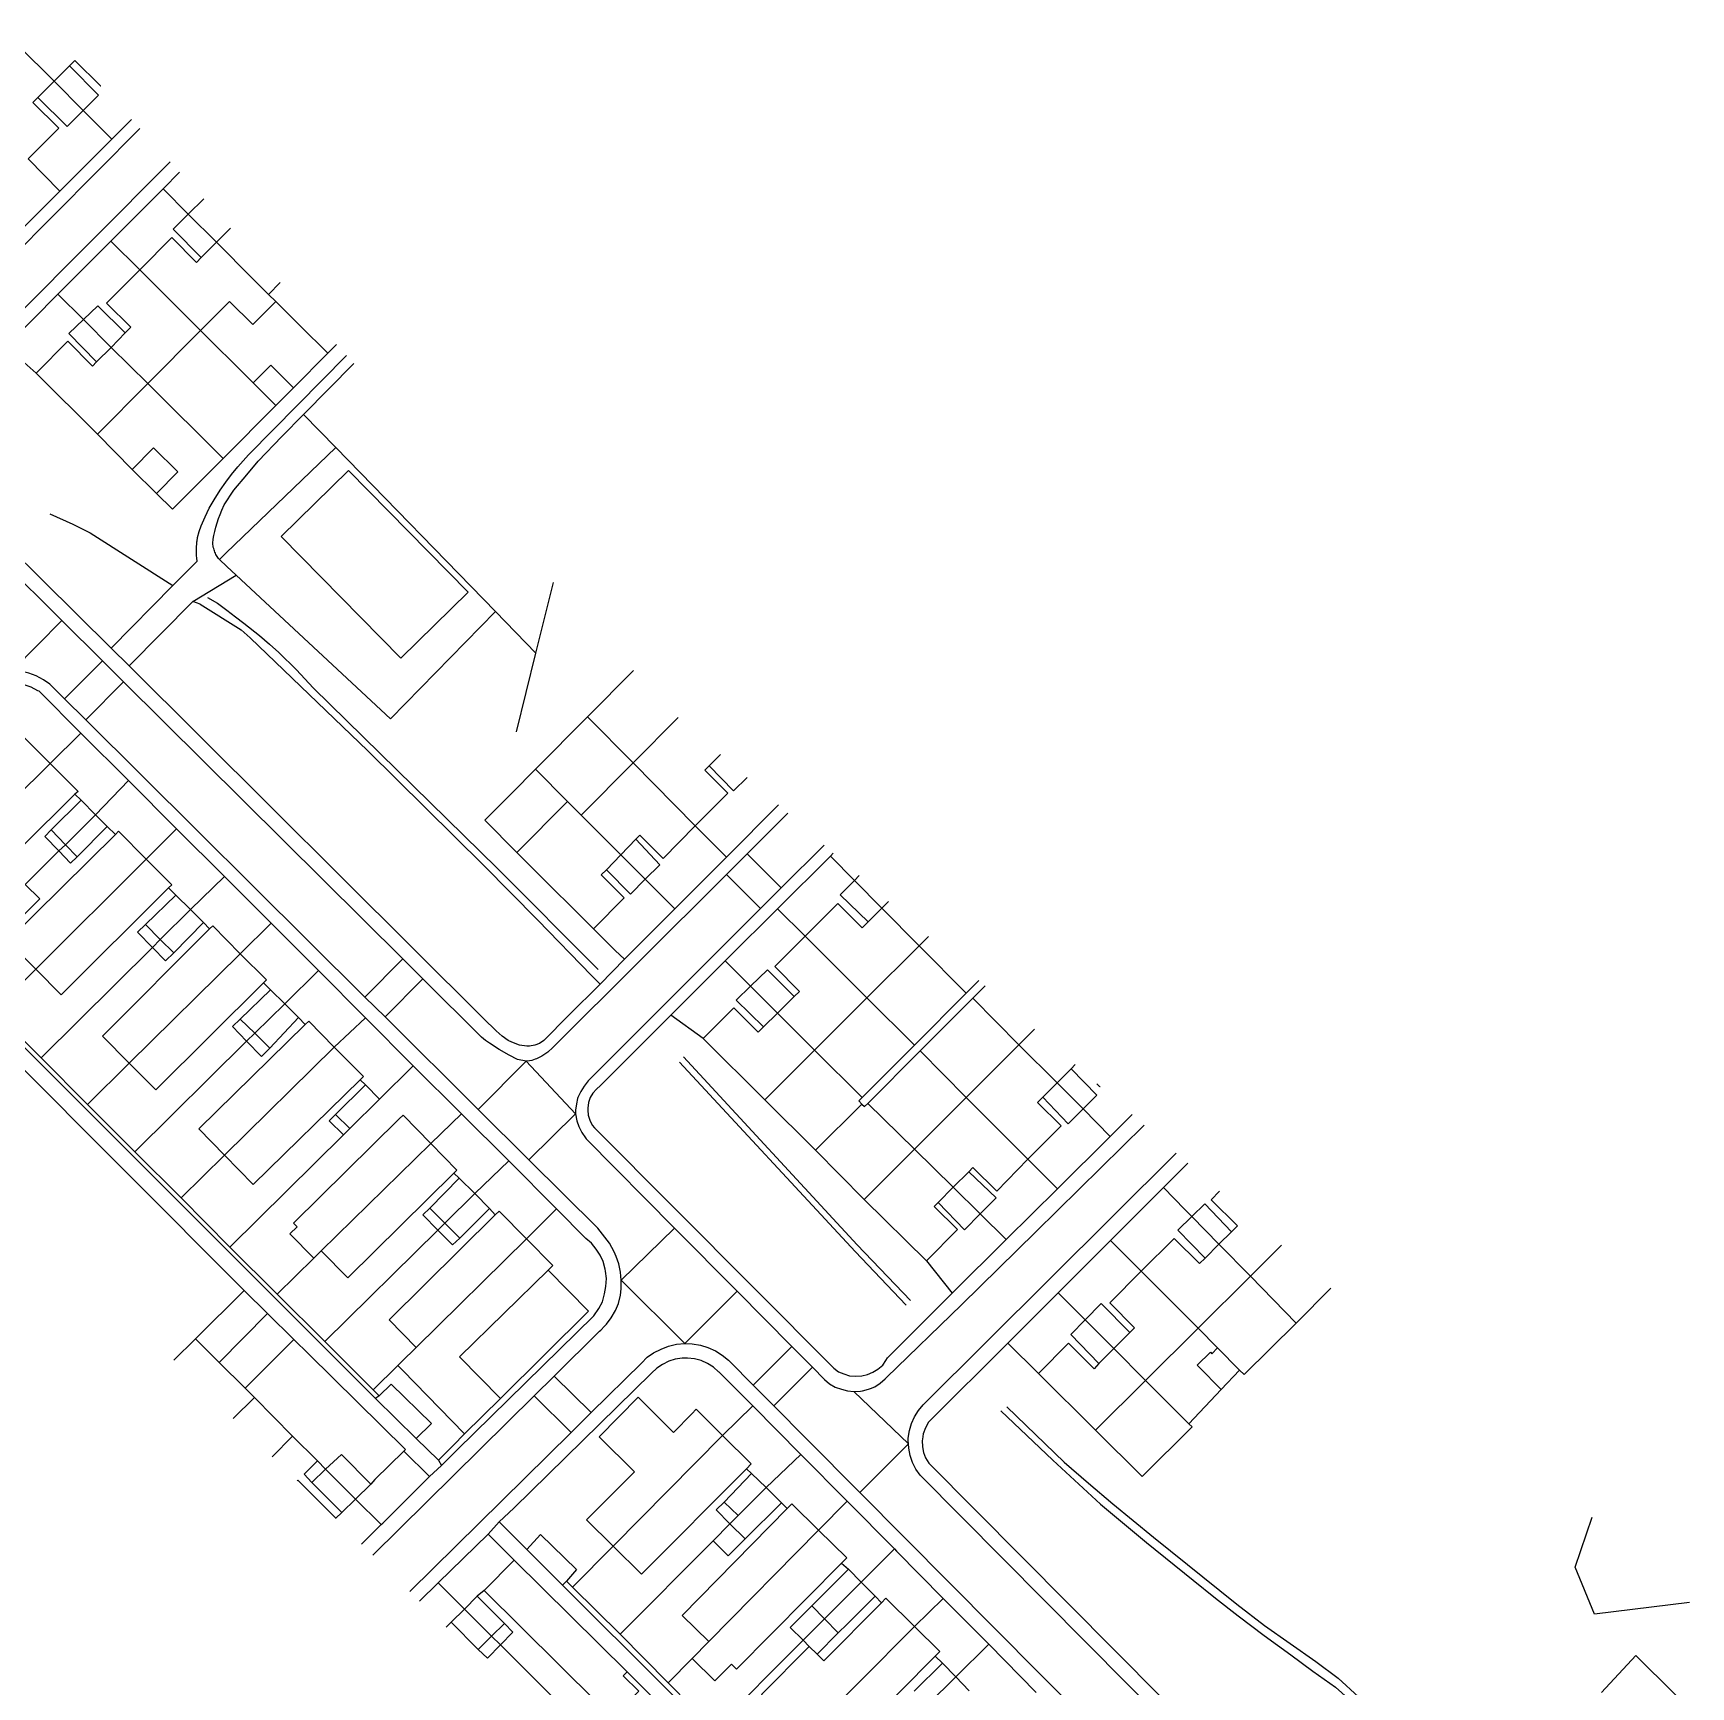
# Model space of a CAD drawing. Header units: millimetres. Extents: x 111502 to 977541, y 8702 to 1044108.
# Drawn here: x 972744.6 to 972955.2, y 471471.8 to 471681.8 of the extents above; entities that cross this region are included whole.
import ezdxf

# ---------------------------------------------------------------- set-up
doc = ezdxf.new("R2010")
doc.units = ezdxf.units.MM
doc.header["$LTSCALE"] = 0.25
doc.layers.add('X HVSS Site Background', color=8, linetype='Continuous')

# ---------------------------------------------------------------- blocks, each defined once
blk = doc.blocks.new('OS MAP')
at = {"layer": 'X HVSS Site Background'}
for points in [[(486522.98, 236223.21), (486524.54, 236221.64), (486529.1, 236217.1)], [(486529.1, 236217.1), (486531.05, 236219.05)], [(486531.05, 236219.05), (486531.75, 236219.75), (486535, 236216.5), (486535.03, 236216.53)], [(486531.05, 236219.05), (486534.75, 236215.35), (486532.8, 236213.4)], [(486527.05, 236215.05), (486529.1, 236217.1)], [(486529.1, 236217.1), (486532.8, 236213.4)], [(486525.8, 236207.25), (486529.7, 236211.15), (486526.4, 236214.4), (486527.05, 236215.05)], [(486532.8, 236213.4), (486530.75, 236211.35), (486527.05, 236215.05)], [(486532.8, 236213.4), (486536.45, 236209.75)], [(486538.93, 236212.26), (486536.45, 236209.75)], [(486539.99, 236211.1), (486518.1, 236189.1), (486512.09, 236183.09), (486510, 236181), (486509.4, 236180.2), (486508.6, 236179.45), (486507.75, 236178.85), (486506.85, 236178.4), (486506, 236178.1), (486505.15, 236177.9), (486504.5, 236177.8), (486504.2, 236177.75), (486503.55, 236177.75)], [(486536.45, 236209.75), (486529.85, 236203.15)], [(486510.35, 236170.7), (486510.35, 236170.9), (486510.4, 236171.8), (486510.43, 236171.89), (486510.65, 236172.65), (486510.95, 236173.5), (486511.45, 236174.2), (486511.8, 236174.75), (486514.24, 236177.2), (486543.86, 236206.86)], [(486525.8, 236207.25), (486529.85, 236203.15)], [(486545.03, 236205.56), (486542.95, 236203.45)], [(486542.95, 236203.45), (486536.3, 236196.8)], [(486542.95, 236203.45), (486546.15, 236200.2)], [(486529.85, 236203.15), (486523.5, 236196.8), (486523.25, 236196.55)], [(486546.15, 236200.2), (486548.12, 236202.17)], [(486547.8, 236194.7), (486544.25, 236198.3), (486546.15, 236200.2)], [(486546.15, 236200.2), (486549.75, 236196.65)], [(486547.8, 236194.7), (486547.2, 236194.1), (486544.05, 236197.25), (486540, 236193.15)], [(486551.53, 236198.43), (486549.75, 236196.65)], [(486536.3, 236196.8), (486529.6, 236190.05)], [(486536.3, 236196.8), (486540, 236193.15)], [(486549.75, 236196.65), (486547.8, 236194.7)], [(486549.75, 236196.65), (486554.31, 236192.06), (486556.32, 236190.04)], [(486540, 236193.15), (486535.75, 236188.9), (486538.85, 236185.85), (486538.15, 236185.15)], [(486540, 236193.15), (486547.7, 236185.45)], [(486556.32, 236190.04), (486557.81, 236191.54)], [(486529.6, 236190.05), (486523.3, 236183.7), (486523, 236183.4)], [(486529.6, 236190.05), (486532.85, 236186.85)], [(486532.85, 236186.85), (486534.65, 236188.6), (486538.15, 236185.15)], [(486547.7, 236185.45), (486551.39, 236189.14), (486554.35, 236186.19), (486557.27, 236189.11)], [(486557.27, 236189.11), (486556.32, 236190.04)], [(486557.27, 236189.11), (486560.35, 236186.05), (486563.88, 236182.55)], [(486534.5, 236181.45), (486531, 236185.05), (486532.85, 236186.85)], [(486532.85, 236186.85), (486536.35, 236183.3)], [(486538.15, 236185.15), (486536.35, 236183.3)], [(486541, 236178.7), (486547.7, 236185.45)], [(486547.7, 236185.45), (486553.75, 236179.45), (486554.4, 236178.8)], [(486526.85, 236180.05), (486523, 236183.4)], [(486534.5, 236181.45), (486534, 236180.9), (486530.85, 236184.1), (486526.85, 236180.05)], [(486536.35, 236183.3), (486534.5, 236181.45)], [(486536.35, 236183.3), (486541, 236178.7)], [(486544.2, 236153.05), (486547.28, 236156.17), (486547.23, 236156.53), (486547.2, 236156.89), (486547.18, 236157.25), (486547.18, 236157.61), (486547.19, 236157.98), (486547.22, 236158.34), (486547.25, 236158.65), (486547.26, 236158.7), (486547.33, 236159.15), (486547.53, 236159.91), (486547.79, 236160.65), (486548.28, 236161.78), (486548.82, 236162.88), (486549.44, 236163.95), (486550.22, 236165.17), (486550.91, 236166.18), (486551.65, 236167.17), (486552.43, 236168.12), (486553.82, 236169.65), (486566.25, 236182.28)], [(486559.51, 236178.17), (486563.88, 236182.55)], [(486563.88, 236182.55), (486564.99, 236183.66)], [(486526.85, 236180.05), (486534.6, 236172.3)], [(486554.4, 236178.8), (486556.62, 236181.04), (486559.51, 236178.17)], [(486560.8, 236174.79), (486567.19, 236181.25)], [(486534.6, 236172.3), (486541, 236178.7)], [(486541, 236178.7), (486550.58, 236169.2)], [(486557.29, 236175.94), (486554.4, 236178.8)], [(486559.51, 236178.17), (486557.29, 236175.94)], [(486516.29, 236176.65), (486514.1, 236174.46), (486513.4, 236173.75), (486513.1, 236173.5), (486512.7, 236172.95), (486512.4, 236172.35), (486512.25, 236171.9), (486512.2, 236171.2), (486512.25, 236170.55), (486512.35, 236169.85), (486512.4, 236169.65), (486512.7, 236168.9), (486513.15, 236168.2), (486513.6, 236167.6), (486514.61, 236166.6), (486536.35, 236145.1)], [(486550.58, 236169.2), (486557.29, 236175.94)], [(486550.1, 236156.35), (486550, 236156.48), (486549.91, 236156.61), (486549.82, 236156.74), (486549.74, 236156.88), (486549.67, 236157.02), (486549.6, 236157.16), (486549.53, 236157.3), (486549.48, 236157.45), (486549.43, 236157.6), (486549.38, 236157.75), (486549.33, 236157.95), (486549.28, 236158.44), (486549.31, 236158.93), (486549.4, 236159.42), (486549.52, 236159.91), (486549.67, 236160.49), (486549.81, 236161.03), (486549.99, 236161.57), (486550.18, 236162.1), (486550.4, 236162.63), (486550.72, 236163.29), (486551.95, 236165.17), (486553.58, 236167.13), (486555.03, 236168.85), (486558.05, 236172), (486560.8, 236174.79)], [(486564.88, 236170.6), (486560.8, 236174.79)], [(486534.6, 236172.3), (486539.02, 236167.81)], [(486542.11, 236164.75), (486544.82, 236167.48), (486541.73, 236170.54), (486539.02, 236167.81)], [(486550.1, 236156.35), (486550.93, 236157.16), (486564.88, 236170.6)], [(486564.88, 236170.6), (486585.18, 236149.76)], [(486539.02, 236167.81), (486542.11, 236164.75)], [(486542.11, 236164.75), (486544.16, 236162.77), (486550.58, 236169.2)], [(486557.96, 236159.29), (486573.13, 236143.83), (486581.68, 236152.21), (486566.51, 236167.68), (486557.96, 236159.29)], [(486528.55, 236162.15), (486531.5, 236160.85), (486533.7, 236159.75), (486544.2, 236153.05)], [(486530.11, 236148.62), (486522.52, 236156.15)], [(486552.22, 236154.38), (486551.03, 236155.48), (486550.1, 236156.35)], [(486544.2, 236153.05), (486536.35, 236145.1)], [(486546.75, 236151.05), (486552.22, 236154.38)], [(486585.18, 236149.76), (486571.84, 236136.15), (486566.94, 236140.7), (486552.22, 236154.38)], [(486590.31, 236144.49), (486592.52, 236153.46)], [(486538.65, 236142.85), (486546.75, 236151.05)], [(486547.65, 236150.7), (486546.75, 236151.05)], [(486547.65, 236150.7), (486552.85, 236147.45), (486554, 236146.4), (486568.95, 236132.05), (486583.65, 236117.55), (486590.55, 236110.55), (486597.35, 236103.55)], [(486548.6, 236151.55), (486549.85, 236150.8), (486551.05, 236149.95), (486552.15, 236149.1), (486553.2, 236148.3), (486555.2, 236146.7), (486556.45, 236145.6), (486557.65, 236144.55), (486559.9, 236142.35), (486562, 236140.05), (486585.4, 236117.15), (486598.2, 236104.3)], [(486523.9, 236142.35), (486530.11, 236148.62)], [(486535.25, 236143.51), (486530.11, 236148.62)], [(486585.18, 236149.76), (486590.31, 236144.49)], [(486536.35, 236145.1), (486538.65, 236142.85)], [(486587.86, 236134.5), (486590.31, 236144.49)], [(486530.44, 236138.67), (486529.35, 236139.75), (486528.55, 236140.55), (486527.75, 236141.1), (486526.85, 236141.6), (486525.9, 236141.95), (486524.9, 236142.2), (486523.9, 236142.35)], [(486535.25, 236143.51), (486530.44, 236138.67)], [(486537.94, 236140.83), (486535.25, 236143.51)], [(486598.45, 236102.45), (486594.44, 236098.44), (486591.3, 236095.3), (486590.75, 236094.9), (486590.15, 236094.7), (486589.5, 236094.55), (486589.15, 236094.55), (486588.2, 236094.7), (486587.25, 236095.05), (486586.8, 236095.3), (486586, 236095.85), (486585.25, 236096.5), (486583.66, 236098.08), (486538.65, 236142.85)], [(486602.69, 236142.29), (486596.85, 236136.4)], [(486532.52, 236134.33), (486527.2, 236139.65), (486527.05, 236139.7), (486526.2, 236140.15), (486525.3, 236140.45), (486524.3, 236140.6), (486524, 236140.65), (486523.05, 236140.65), (486522.55, 236140.6), (486522.05, 236140.5), (486521.2, 236140.2), (486520.65, 236139.9), (486520, 236139.45), (486519.45, 236138.9), (486502.05, 236121.7), (486500, 236119.6)], [(486537.94, 236140.83), (486533.13, 236135.99)], [(486573.39, 236105.64), (486537.94, 236140.83)], [(486533.13, 236135.99), (486530.44, 236138.67)], [(486568.59, 236100.8), (486533.13, 236135.99)], [(486596.85, 236136.4), (486590.25, 236129.75)], [(486602.65, 236130.55), (486596.85, 236136.4)], [(486602.65, 236130.55), (486608.38, 236136.32)], [(486524.55, 236133.7), (486524.95, 236134.1), (486528.6, 236130.45)], [(486528.6, 236130.45), (486532.52, 236134.33)], [(486532.52, 236134.33), (486538.55, 236128.3)], [(486514.65, 236116.65), (486528.6, 236130.45)], [(486528.6, 236130.45), (486532.15, 236126.9), (486531.75, 236126.55)], [(486590.25, 236129.75), (486587.3, 236126.75), (486583.8, 236123.25), (486587.87, 236119.14)], [(486594.32, 236125.64), (486590.25, 236129.75)], [(486596.05, 236123.9), (486602.65, 236130.55)], [(486610.55, 236122.55), (486602.65, 236130.55)], [(486612.3, 236130.15), (486611.75, 236129.6), (486614.7, 236126.7), (486610.55, 236122.55)], [(486613.76, 236131.61), (486612.3, 236130.15)], [(486617.14, 236128.66), (486615.4, 236127), (486612.3, 236130.15)], [(486534.35, 236123.95), (486538.55, 236128.3)], [(486538.55, 236128.3), (486544.65, 236122.15)], [(486531.75, 236126.55), (486518.15, 236113.1), (486514.65, 236116.65)], [(486532.55, 236125.8), (486528.75, 236122.05)], [(486531.75, 236126.55), (486532.55, 236125.8)], [(486532.55, 236125.8), (486534.35, 236123.95)], [(486594.32, 236125.64), (486594.32, 236125.63), (486587.87, 236119.14)], [(486596.05, 236123.9), (486594.33, 236125.65), (486594.32, 236125.64)], [(486530.55, 236120.15), (486534.35, 236123.95)], [(486534.35, 236123.95), (486535.85, 236122.45)], [(486601.1, 236118.85), (486596.05, 236123.9)], [(486621.1, 236125.2), (486614.5, 236118.55)], [(486622.3, 236124.14), (486617.13, 236118.99)], [(486536.9, 236121.45), (486523.25, 236107.95), (486526.8, 236104.35)], [(486528.75, 236122.05), (486527.95, 236121.2), (486529.7, 236119.35)], [(486528.75, 236122.05), (486530.55, 236120.15)], [(486532.05, 236118.6), (486535.85, 236122.45)], [(486535.85, 236122.45), (486536.9, 236121.45)], [(486536.9, 236121.45), (486537.3, 236121.85), (486540.8, 236118.3)], [(486540.8, 236118.3), (486544.65, 236122.15)], [(486544.65, 236122.15), (486550.75, 236116.1)], [(486610.55, 236122.55), (486606.45, 236118.4), (486603.5, 236121.35), (486603, 236120.85)], [(486614.5, 236118.55), (486610.55, 236122.55)], [(486525.45, 236115.11), (486529.7, 236119.35)], [(486529.7, 236119.35), (486530.55, 236120.15)], [(486529.7, 236119.35), (486531.2, 236117.8), (486532.05, 236118.6)], [(486530.55, 236120.15), (486532.05, 236118.6)], [(486597.6, 236109.45), (486589.6, 236117.4), (486587.87, 236119.14)], [(486603, 236120.85), (486601.1, 236118.85)], [(486603, 236120.85), (486606.05, 236117.6), (486604.2, 236115.75)], [(486617.13, 236118.99), (486614.51, 236116.38)], [(486617.13, 236118.99), (486621.46, 236114.65)], [(486626.92, 236120.1), (486621.46, 236114.65)], [(486628.08, 236119.08), (486627.7, 236118.7)], [(486526.8, 236104.35), (486540.8, 236118.3)], [(486540.8, 236118.3), (486544.05, 236115.05), (486543.65, 236114.65)], [(486599.25, 236116.95), (486598.6, 236116.3), (486601.5, 236113.4), (486597.6, 236109.45)], [(486601.1, 236118.85), (486599.25, 236116.95)], [(486604.2, 236115.75), (486602.3, 236113.85), (486599.25, 236116.95)], [(486604.2, 236115.75), (486601.1, 236118.85)], [(486614.5, 236118.55), (486612.8, 236116.85)], [(486627.7, 236118.7), (486621, 236112)], [(486627.7, 236118.7), (486630.75, 236115.6)], [(486525.45, 236115.11), (486527.29, 236113.26), (486524.8, 236110.77), (486522.95, 236112.63)], [(486546.45, 236111.9), (486550.75, 236116.1)], [(486550.75, 236116.1), (486556.68, 236110.17)], [(486614.51, 236116.38), (486592.45, 236094.4), (486591.8, 236093.8), (486591.05, 236093.3), (486590.4, 236092.95), (486590.2, 236092.9), (486589.8, 236092.75), (486589.2, 236092.65), (486589.05, 236092.65)], [(486604.2, 236115.75), (486607.95, 236112)], [(486612.8, 236116.85), (486607.95, 236112)], [(486614.51, 236116.38), (486618.84, 236112.04)], [(486632.5, 236110.35), (486628.95, 236113.8), (486630.75, 236115.6)], [(486630.75, 236115.6), (486631.35, 236116.22)], [(486630.75, 236115.6), (486634.25, 236112.1)], [(486543.65, 236114.65), (486530, 236101.1), (486526.8, 236104.35)], [(486544.55, 236113.75), (486540.7, 236110)], [(486543.65, 236114.65), (486544.55, 236113.75)], [(486544.55, 236113.75), (486546.45, 236111.9)], [(486621.46, 236114.65), (486618.84, 236112.04)], [(486624.5, 236108.55), (486628.65, 236112.7), (486631.75, 236109.6), (486632.5, 236110.35)], [(486634.25, 236112.1), (486635.1, 236112.95)], [(486508.2, 236111.5), (486569.95, 236049.8)], [(486542.6, 236108.1), (486546.45, 236111.9)], [(486546.45, 236111.9), (486548.1, 236110.25)], [(486618.84, 236112.04), (486596.95, 236090.15), (486596.45, 236089.5), (486596, 236088.8), (486595.65, 236088.05), (486595.6, 236087.9), (486595.45, 236087.25), (486595.35, 236086.45), (486595.35, 236085.95)], [(486607.95, 236112), (486603.25, 236107.3)], [(486621, 236112), (486614.7, 236105.75), (486614.35, 236105.4)], [(486621, 236112), (486624.5, 236108.55)], [(486632.5, 236110.35), (486634.25, 236112.1)], [(486634.25, 236112.1), (486639, 236107.3)], [(486548.85, 236109.45), (486535.25, 236095.85), (486538.65, 236092.4)], [(486540.7, 236110), (486539.7, 236109.05), (486541.6, 236107.1)], [(486540.7, 236110), (486542.6, 236108.1)], [(486544.3, 236106.4), (486548.1, 236110.25)], [(486548.1, 236110.25), (486548.85, 236109.45)], [(486548.85, 236109.45), (486549.25, 236109.85), (486552.75, 236106.3)], [(486552.75, 236106.3), (486556.68, 236110.17)], [(486556.68, 236110.17), (486562.7, 236104.15)], [(486597.6, 236109.45), (486600.39, 236106.73)], [(486623.1, 236100.85), (486623.8, 236101.5), (486620.65, 236104.7), (486624.5, 236108.55)], [(486624.5, 236108.55), (486632.35, 236100.7)], [(486640.18, 236108.49), (486639, 236107.3)], [(486527.45, 236093.1), (486541.6, 236107.1)], [(486541.6, 236107.1), (486542.6, 236108.1)], [(486541.6, 236107.1), (486543.25, 236105.4), (486544.3, 236106.4)], [(486542.6, 236108.1), (486544.3, 236106.4)], [(486600.39, 236106.73), (486601.55, 236105.6)], [(486603.25, 236107.3), (486601.55, 236105.6)], [(486639, 236107.3), (486632.35, 236100.7)], [(486639, 236107.3), (486644.95, 236101.3)], [(486521.45, 236099.05), (486526.8, 236104.35)], [(486538.65, 236092.4), (486552.75, 236106.3)], [(486552.75, 236106.3), (486556.1, 236103), (486555.7, 236102.6)], [(486573.39, 236105.64), (486568.59, 236100.8)], [(486575.94, 236103.1), (486573.39, 236105.64)], [(486601.55, 236105.6), (486598.45, 236102.45)], [(486614.35, 236105.4), (486607.92, 236098.97)], [(486617.55, 236102.2), (486614.35, 236105.4)], [(486617.55, 236102.2), (486619.7, 236104.25), (486623.1, 236100.85)], [(486555.7, 236102.6), (486542.05, 236089), (486538.65, 236092.4)], [(486555.7, 236102.6), (486556.6, 236101.7)], [(486558.4, 236099.95), (486562.7, 236104.15)], [(486562.7, 236104.15), (486568.65, 236098.15)], [(486575.94, 236103.1), (486571.14, 236098.27)], [(486589.05, 236092.65), (486587.95, 236092.85), (486586.9, 236093.4), (486585.65, 236094.15), (486584.4, 236094.95), (486583.9, 236095.3), (486583.4, 236095.7), (486575.94, 236103.1)], [(486597.35, 236103.55), (486598.45, 236102.45)], [(486619.2, 236097), (486615.75, 236100.4), (486617.55, 236102.2)], [(486617.55, 236102.2), (486621, 236098.75)], [(486646.57, 236102.91), (486644.95, 236101.3)], [(486645.8, 236100.65), (486647.36, 236102.22)], [(486556.6, 236101.7), (486552.75, 236098)], [(486556.6, 236101.7), (486558.4, 236099.95)], [(486571.14, 236098.27), (486568.59, 236100.8)], [(486621, 236098.75), (486623.1, 236100.85)], [(486632.35, 236100.7), (486625.7, 236094.05)], [(486632.35, 236100.7), (486638.4, 236094.7)], [(486644.95, 236101.3), (486638.4, 236094.7)], [(486639.1, 236093.95), (486645.8, 236100.65)], [(486651.65, 236094.75), (486645.8, 236100.65)], [(486527.45, 236093.1), (486521.45, 236099.05)], [(486552.75, 236098), (486551.75, 236097.05), (486553.55, 236095.2)], [(486552.75, 236098), (486554.6, 236096.2)], [(486554.6, 236096.2), (486558.4, 236099.95)], [(486556.5, 236094.3), (486560.15, 236098.2)], [(486558.4, 236099.95), (486560.15, 236098.2)], [(486560.15, 236098.2), (486561, 236097.3)], [(486564.7, 236094.45), (486568.65, 236098.15)], [(486568.65, 236098.15), (486574.73, 236092.07)], [(486582.97, 236086.52), (486571.14, 236098.27)], [(486607.46, 236098.51), (486598.5, 236089.55), (486598, 236089.1), (486597.55, 236088.6), (486597.2, 236088.05), (486597, 236087.4), (486596.9, 236086.7), (486596.9, 236086.45), (486596.95, 236085.8), (486597.15, 236085.15), (486597.45, 236084.55), (486597.75, 236084.2), (486628.15, 236053.65), (486628.75, 236053.2), (486629.4, 236052.95), (486630.15, 236052.7), (486630.85, 236052.65), (486631.7, 236052.7), (486632.4, 236052.85), (486633.1, 236053.15), (486633.75, 236053.55), (486634.35, 236054.05), (486634.75, 236054.65), (486634.95, 236055), (486643.19, 236063.18)], [(486607.92, 236098.97), (486607.46, 236098.51)], [(486611.55, 236095.55), (486607.46, 236098.51)], [(486611.55, 236095.55), (486615.45, 236099.45), (486618.55, 236096.35), (486619.2, 236097)], [(486619.2, 236097), (486621, 236098.75)], [(486621, 236098.75), (486625.7, 236094.05)], [(486561, 236097.3), (486547.5, 236084.05), (486550.75, 236080.7)], [(486553.55, 236095.2), (486554.6, 236096.2)], [(486554.6, 236096.2), (486556.5, 236094.3)], [(486561, 236097.3), (486561.45, 236097.75), (486564.7, 236094.45)], [(486651.65, 236094.75), (486653.63, 236096.73)], [(486523.1, 236093.75), (486553.25, 236063.55)], [(486539.35, 236081.15), (486553.55, 236095.2)], [(486550.75, 236080.7), (486564.7, 236094.45)], [(486553.55, 236095.2), (486555.45, 236093.25), (486556.5, 236094.3)], [(486564.7, 236094.45), (486568.4, 236090.7), (486568, 236090.3)], [(486619.4, 236087.75), (486611.55, 236095.55)], [(486625.7, 236094.05), (486619.4, 236087.75)], [(486625.7, 236094.05), (486631.75, 236088.05)], [(486638.4, 236094.7), (486631.75, 236088.05)], [(486632.45, 236087.3), (486639.1, 236093.95)], [(486644.95, 236088.05), (486639.1, 236093.95)], [(486644.95, 236088.05), (486651.65, 236094.75)], [(486656.5, 236089.9), (486651.65, 236094.75)], [(486533.35, 236087.15), (486527.45, 236093.1)], [(486533.35, 236087.15), (486538.65, 236092.4)], [(486570.45, 236087.85), (486574.73, 236092.07)], [(486574.73, 236092.07), (486580.85, 236085.95)], [(486589.05, 236092.65), (486582.97, 236086.52)], [(486595.35, 236085.95), (486589.05, 236092.65)], [(486608.55, 236092.55), (486630.85, 236068.5), (486637.35, 236061.65)], [(486609.05, 236093.2), (486631.1, 236069.35), (486637.9, 236062.25)], [(486658.3, 236091.7), (486656.5, 236089.9)], [(486658.78, 236092.22), (486658.3, 236091.7)], [(486659.8, 236086.6), (486661.55, 236088.35), (486658.3, 236091.7)], [(486568, 236090.3), (486554.4, 236077), (486550.75, 236080.7)], [(486568.65, 236089.65), (486564.85, 236085.9)], [(486568, 236090.3), (486568.65, 236089.65)], [(486568.65, 236089.65), (486570.45, 236087.85)], [(486656.5, 236089.9), (486654.7, 236088.1)], [(486659.8, 236086.6), (486656.5, 236089.9)], [(486661.98, 236089.43), (486661.95, 236089.4), (486661.56, 236089.79)], [(486566.65, 236084.1), (486570.45, 236087.85)], [(486619.4, 236087.75), (486625.8, 236081.35)], [(486631.75, 236088.05), (486631.3, 236087.6), (486631.7, 236087.2)], [(486638.4, 236081.5), (486644.95, 236088.05)], [(486652.8, 236080.2), (486644.95, 236088.05)], [(486654.7, 236088.1), (486654, 236087.4), (486657, 236084.45), (486652.8, 236080.2)], [(486654.7, 236088.1), (486657.9, 236084.7), (486659.8, 236086.6)], [(486539.35, 236081.15), (486533.35, 236087.15)], [(486562.11, 236067.63), (486559.04, 236070.71), (486559.97, 236071.63), (486559.5, 236072.1), (486572.95, 236085.35), (486573.45, 236085.8), (486576.95, 236082.2)], [(486564.85, 236085.9), (486564.05, 236085.1), (486565.85, 236083.3)], [(486564.85, 236085.9), (486566.65, 236084.1)], [(486576.95, 236082.2), (486580.85, 236085.95)], [(486580.85, 236085.95), (486586.85, 236080)], [(486589.4, 236080.14), (486582.97, 236086.52)], [(486595.35, 236085.95), (486589.4, 236080.14)], [(486595.35, 236085.95), (486595.5, 236085.1), (486595.75, 236084.35), (486596.15, 236083.6), (486596.6, 236082.9), (486596.7, 236082.8), (486607.92, 236071.46)], [(486631.7, 236087.2), (486625.8, 236081.35)], [(486631.7, 236087.2), (486632.05, 236086.9), (486632.45, 236087.3)], [(486638.4, 236081.5), (486632.45, 236087.3)], [(486663.25, 236083.1), (486659.8, 236086.6)], [(486663.25, 236083.1), (486666.03, 236085.88)], [(486551.45, 236069.05), (486565.85, 236083.3)], [(486565.85, 236083.3), (486566.65, 236084.1)], [(486630.7, 236050.7), (486631.55, 236050.75), (486631.8, 236050.8), (486632.55, 236051), (486632.8, 236051.1), (486633.35, 236051.3), (486634.05, 236051.75), (486634.65, 236052.3), (486634.85, 236052.5), (486644.35, 236061.7), (486653.8, 236071), (486667.57, 236084.53)], [(486545.25, 236075.3), (486539.35, 236081.15)], [(486563.05, 236068.55), (486576.95, 236082.2)], [(486576.95, 236082.2), (486580.25, 236078.8), (486579.9, 236078.45)], [(486625.8, 236081.35), (486632, 236075.1)], [(486632, 236075.1), (486638.4, 236081.5)], [(486643.3, 236076.65), (486638.4, 236081.5)], [(486656.55, 236076.45), (486663.25, 236083.1)], [(486545.25, 236075.3), (486550.75, 236080.7)], [(486582.55, 236075.85), (486586.85, 236080)], [(486586.85, 236080), (486592.9, 236073.9)], [(486601.15, 236064.85), (486601.05, 236065.85), (486600.85, 236066.9), (486600.5, 236067.85), (486600.25, 236068.45), (486599.65, 236069.55), (486598.15, 236071.45), (486589.4, 236080.14)], [(486637.62, 236044.08), (486637.6, 236044.45), (486637.6, 236044.8), (486637.75, 236045.75), (486638, 236046.65), (486638.4, 236047.5), (486638.9, 236048.3), (486639.5, 236049), (486671.62, 236080.99)], [(486652.8, 236080.2), (486648.85, 236076.15), (486645.8, 236079.15), (486645.3, 236078.6)], [(486656.55, 236076.45), (486652.8, 236080.2)], [(486673.1, 236079.7), (486670, 236076.6)], [(486579.9, 236078.45), (486566.4, 236065.15), (486563.05, 236068.55)], [(486580.55, 236077.8), (486576.85, 236074)], [(486579.9, 236078.45), (486580.55, 236077.8)], [(486580.55, 236077.8), (486582.55, 236075.85)], [(486645.3, 236078.6), (486643.3, 236076.65)], [(486646.75, 236073.25), (486648.75, 236075.3), (486645.3, 236078.6)], [(486551.45, 236069.05), (486545.25, 236075.3)], [(486578.75, 236072.1), (486582.55, 236075.85)], [(486582.55, 236075.85), (486584.4, 236073.95)], [(486639.9, 236067.3), (486632, 236075.1)], [(486643.3, 236076.65), (486641.4, 236074.7)], [(486646.75, 236073.25), (486643.3, 236076.65)], [(486650.05, 236070), (486656.55, 236076.45)], [(486670, 236076.6), (486663.3, 236069.9)], [(486672.74, 236073.82), (486670, 236076.6)], [(486677.15, 236076.15), (486676.05, 236075.05), (486679.4, 236071.75), (486678.65, 236071)], [(486585.15, 236073.15), (486571.65, 236059.8), (486575.1, 236056.3)], [(486576.85, 236074), (486575.95, 236073.15), (486577.85, 236071.2)], [(486576.85, 236074), (486578.75, 236072.1)], [(486578.3, 236041.3), (486580.3, 236043.3), (486597.65, 236060.3), (486598.3, 236061.25), (486598.75, 236062.1), (486599, 236063.1), (486599.2, 236064.05), (486599.25, 236065.05), (486599.15, 236066), (486599.1, 236066.25), (486598.85, 236067.2), (486598.45, 236068), (486597.95, 236068.8), (486597.35, 236069.55), (486596.65, 236070.15), (486592.9, 236073.9)], [(486580.65, 236070.2), (486584.4, 236073.95)], [(486584.4, 236073.95), (486585.15, 236073.15)], [(486585.15, 236073.15), (486585.65, 236073.6), (486589.1, 236070.1)], [(486589.1, 236070.1), (486592.9, 236073.9)], [(486641.4, 236074.7), (486640.9, 236074.2), (486643.85, 236071.3), (486639.9, 236067.3)], [(486641.4, 236074.7), (486644.75, 236071.25), (486646.75, 236073.25)], [(486646.75, 236073.25), (486650.05, 236070)], [(486675.3, 236067.65), (486671.85, 236071.2), (486673.6, 236072.95)], [(486673.6, 236072.95), (486672.74, 236073.82)], [(486673.6, 236072.95), (486675.25, 236074.55), (486678.65, 236071)], [(486677.05, 236069.4), (486673.6, 236072.95)], [(486563.5, 236057.05), (486577.85, 236071.2)], [(486577.85, 236071.2), (486578.75, 236072.1)], [(486577.85, 236071.2), (486579.7, 236069.35), (486580.65, 236070.2)], [(486578.75, 236072.1), (486580.65, 236070.2)], [(486601.15, 236064.85), (486607.92, 236071.46)], [(486607.92, 236071.46), (486615.86, 236063.45)], [(486678.65, 236071), (486677.05, 236069.4)], [(486557.45, 236063.05), (486551.45, 236069.05)], [(486562.11, 236067.63), (486563.05, 236068.55)], [(486575.1, 236056.3), (486589.1, 236070.1)], [(486589.1, 236070.1), (486592.45, 236066.7), (486591.85, 236066.1)], [(486643.19, 236063.18), (486650.05, 236070)], [(486663.3, 236069.9), (486656.63, 236063.22)], [(486667.2, 236066), (486663.3, 236069.9)], [(486675.3, 236067.65), (486674.6, 236066.95), (486671.35, 236070.15), (486667.2, 236066)], [(486677.05, 236069.4), (486675.3, 236067.65)], [(486681.05, 236065.35), (486677.05, 236069.4)], [(486681.05, 236065.35), (486684.99, 236069.29)], [(486557.45, 236063.05), (486562.11, 236067.63)], [(486639.9, 236067.3), (486643.19, 236063.18)], [(486591.85, 236066.1), (486580.62, 236055.12), (486585.81, 236049.81)], [(486585.81, 236049.81), (486597, 236060.9), (486591.85, 236066.1)], [(486592.63, 236052.66), (486598.4, 236058.35), (486598.55, 236058.5), (486599, 236059), (486599.25, 236059.25), (486599.85, 236060.05), (486600.4, 236061), (486600.8, 236061.9), (486601.05, 236062.95), (486601.15, 236063.75), (486601.15, 236064.85)], [(486609.2, 236056.8), (486601.15, 236064.85)], [(486667.2, 236066), (486663.2, 236061.95), (486666.35, 236058.8), (486665.75, 236058.2)], [(486674.4, 236058.75), (486667.2, 236066)], [(486674.4, 236058.75), (486681.05, 236065.35)], [(486686.85, 236059.4), (486681.05, 236065.35)], [(486553.25, 236063.55), (486547.05, 236057.4)], [(486556.22, 236060.62), (486553.25, 236063.55)], [(486563.5, 236057.05), (486557.45, 236063.05)], [(486609.2, 236056.8), (486615.86, 236063.45)], [(486615.86, 236063.45), (486622.83, 236056.42)], [(486656.63, 236063.22), (486650.26, 236056.86)], [(486660.05, 236059.8), (486656.63, 236063.22)], [(486686.85, 236059.4), (486691.26, 236063.81)], [(486556.22, 236060.62), (486550.06, 236054.41)], [(486559.56, 236057.32), (486556.22, 236060.62)], [(486660.05, 236059.8), (486662.1, 236061.9), (486665.75, 236058.2)], [(486661.8, 236054.25), (486658.25, 236057.95), (486660.05, 236059.8)], [(486663.7, 236056.15), (486660.05, 236059.8)], [(486665.75, 236058.2), (486663.7, 236056.15)], [(486667.75, 236052.1), (486674.4, 236058.75)], [(486676.89, 236056.24), (486674.4, 236058.75)], [(486679.69, 236053.42), (486680.25, 236052.85), (486686.85, 236059.4)], [(486547.05, 236057.4), (486544.3, 236054.7)], [(486547.05, 236057.4), (486550.06, 236054.41)], [(486559.56, 236057.32), (486553.36, 236051.13)], [(486573.55, 236043.15), (486573.75, 236043.35), (486561.45, 236055.45), (486559.56, 236057.32)], [(486569.65, 236050.9), (486563.5, 236057.05)], [(486572.78, 236054), (486573.24, 236054.46), (486575.1, 236056.3)], [(486597.34, 236048.03), (486603.7, 236054.3), (486604.45, 236055.05), (486605.25, 236055.6), (486606.2, 236056.1), (486607.15, 236056.45), (486608.15, 236056.7), (486609.2, 236056.8)], [(486609.2, 236056.8), (486610.15, 236056.75), (486611.2, 236056.6), (486612.15, 236056.3), (486613.1, 236055.85), (486613.95, 236055.3), (486614.75, 236054.7), (486614.95, 236054.5), (486617.9, 236051.53)], [(486617.9, 236051.53), (486622.83, 236056.42)], [(486622.83, 236056.42), (486625.43, 236053.78)], [(486650.26, 236056.86), (486650.05, 236056.65), (486640.5, 236047.15), (486640.15, 236046.8), (486639.8, 236046.1), (486639.5, 236045.35), (486639.4, 236044.65), (486639.35, 236044.5), (486639.4, 236043.7), (486639.55, 236042.95), (486639.8, 236042.3), (486640.2, 236041.6), (486681.55, 236000)], [(486654.15, 236053), (486650.26, 236056.86)], [(486661.8, 236054.25), (486661.2, 236053.6), (486657.95, 236056.85), (486654.15, 236053)], [(486663.7, 236056.15), (486661.8, 236054.25)], [(486667.75, 236052.1), (486663.7, 236056.15)], [(486677.36, 236050.96), (486674.49, 236053.85), (486674.3, 236054.04), (486675.97, 236055.69), (486676.15, 236055.5), (486676.89, 236056.24)], [(486676.89, 236056.24), (486679.69, 236053.42)], [(486550.06, 236054.41), (486553.36, 236051.13)], [(486569.65, 236050.9), (486572.78, 236054)], [(486581.24, 236045.34), (486573.35, 236053.42), (486572.78, 236054)], [(486612.85, 236053.8), (486612.1, 236054.25), (486611.3, 236054.65), (486610.45, 236054.85), (486609.55, 236054.95), (486608.9, 236054.95), (486608, 236054.8), (486607.2, 236054.55), (486606.4, 236054.15), (486605.65, 236053.65), (486605, 236053.05), (486587.5, 236035.9), (486585.65, 236034.15)], [(486617.85, 236048.9), (486613.6, 236053.15), (486613.5, 236053.2), (486612.85, 236053.8)], [(486620.51, 236048.9), (486625.43, 236053.78)], [(486625.43, 236053.78), (486626.95, 236052.25), (486627.6, 236051.7), (486628.3, 236051.25), (486629.1, 236051), (486629.9, 236050.8), (486630.7, 236050.7)], [(486570.4, 236050.15), (486571.9, 236051.65), (486577.05, 236046.65), (486575.1, 236044.75)], [(486590.07, 236050.14), (486592.63, 236052.66)], [(486597.34, 236048.03), (486592.63, 236052.66)], [(486654.15, 236053), (486661.4, 236045.8)], [(486661.4, 236045.8), (486667.75, 236052.1)], [(486673.23, 236046.62), (486667.75, 236052.1)], [(486679.69, 236053.42), (486677.36, 236050.96)], [(486551.87, 236047.29), (486554.55, 236049.95)], [(486553.36, 236051.13), (486554.55, 236049.95)], [(486554.55, 236049.95), (486559.4, 236045.05)], [(486569.58, 236029.93), (486590.07, 236050.14)], [(486570.4, 236050.15), (486569.65, 236050.9)], [(486570.4, 236050.15), (486569.95, 236049.8)], [(486569.95, 236049.8), (486575.1, 236044.75)], [(486585.81, 236049.81), (486581.24, 236045.34)], [(486594.78, 236045.51), (486590.07, 236050.14)], [(486600.1, 236031.05), (486596.75, 236034.4), (486602.81, 236040.51), (486598.32, 236044.95), (486603.28, 236049.98), (486607.79, 236045.52), (486610.1, 236047.85), (486610.65, 236048.45), (486614, 236045.1)], [(486617.9, 236051.53), (486620.51, 236048.9)], [(486637.62, 236044.08), (486630.7, 236050.7)], [(486673.23, 236046.62), (486677.36, 236050.96)], [(486594.78, 236045.51), (486597.34, 236048.03)], [(486614, 236045.1), (486617.85, 236048.9)], [(486617.85, 236048.9), (486623.95, 236042.7)], [(486620.51, 236048.9), (486624.68, 236044.7), (486631.44, 236037.89)], [(486649.35, 236048.25), (486655.95, 236042), (486662, 236036.4), (486667.85, 236031.55), (486673.8, 236026.75), (486676.6, 236024.45), (486679.5, 236022.2), (486682.8, 236019.7), (486686.2, 236017.25), (486689, 236015.2), (486691.85, 236013.15), (486695.5, 236009.9), (486695.95, 236009.5)], [(486650.1, 236048.75), (486657.4, 236041.75), (486660.5, 236039.05), (486663.6, 236036.45), (486668.75, 236032.2), (486679.35, 236023.7), (486682.85, 236021), (486689.35, 236016.4), (486692.2, 236014.3), (486694.8, 236011.95), (486696.75, 236010.25)], [(486574.28, 236025.32), (486594.78, 236045.51)], [(486577.92, 236041.99), (486579.8, 236043.85), (486581.24, 236045.34)], [(486661.4, 236045.8), (486667.3, 236039.9), (486673.65, 236046.2), (486673.23, 236046.62)], [(486556.82, 236042.43), (486559.4, 236045.05)], [(486559.4, 236045.05), (486562.55, 236041.9)], [(486575.1, 236044.75), (486577.92, 236041.99)], [(486600.1, 236031.05), (486614, 236045.1)], [(486614, 236045.1), (486617.65, 236041.5), (486617.05, 236040.9)], [(486637.62, 236044.08), (486631.44, 236037.89)], [(486670.65, 236008.31), (486639.1, 236040.1), (486638.55, 236040.85), (486638.15, 236041.7), (486637.85, 236042.6), (486637.65, 236043.5), (486637.62, 236044.08)], [(486562.55, 236041.9), (486560.85, 236040.2), (486561.85, 236039.15)], [(486562.55, 236041.9), (486563.6, 236040.85)], [(486569.35, 236038.95), (486565.6, 236042.7), (486563.6, 236040.85)], [(486573.55, 236043.15), (486569.85, 236039.55), (486569.35, 236038.95)], [(486573.55, 236043.15), (486576.8, 236039.9)], [(486578.3, 236041.3), (486576.8, 236039.9)], [(486577.92, 236041.99), (486578.3, 236041.3)], [(486619.55, 236038.5), (486623.95, 236042.7)], [(486623.95, 236042.7), (486629.82, 236036.78)], [(486564.9, 236034.6), (486560.05, 236039.45), (486559.96, 236039.36)], [(486561.85, 236039.15), (486563.6, 236040.85)], [(486561.85, 236039.15), (486565.65, 236035.35)], [(486563.6, 236040.85), (486567.4, 236037.05)], [(486570.65, 236033.8), (486570.85, 236034), (486576.8, 236039.9)], [(486617.05, 236040.9), (486603.7, 236027.5), (486600.1, 236031.05)], [(486617.7, 236040.3), (486614.2, 236036.65)], [(486617.05, 236040.9), (486617.7, 236040.3)], [(486617.7, 236040.3), (486619.55, 236038.5)], [(486567.4, 236037.05), (486565.65, 236035.35)], [(486569.35, 236038.95), (486567.4, 236037.05)], [(486567.4, 236037.05), (486570.65, 236033.8)], [(486616, 236034.95), (486619.55, 236038.5)], [(486619.55, 236038.5), (486621.5, 236036.55)], [(486631.44, 236037.89), (486665.69, 236003.39)], [(486565.65, 236035.35), (486564.9, 236034.6)], [(486612.25, 236018.95), (486608.9, 236022.25), (486622.2, 236035.85)], [(486614.2, 236036.65), (486613.2, 236035.7), (486614.95, 236033.9)], [(486614.2, 236036.65), (486616, 236034.95)], [(486614.95, 236033.9), (486616, 236034.95)], [(486616.88, 236031.98), (486621.5, 236036.55)], [(486621.5, 236036.55), (486622.2, 236035.85)], [(486622.2, 236035.85), (486622.8, 236036.45), (486626.2, 236033.1)], [(486626.2, 236033.1), (486629.82, 236036.78)], [(486629.82, 236036.78), (486635.83, 236030.73)], [(486564.9, 236034.6), (486564.85, 236034.56)], [(486568.16, 236031.31), (486570.65, 236033.8)], [(486585.65, 236034.15), (486584.25, 236032.6)], [(486585.65, 236034.15), (486586.39, 236033.41), (486589.15, 236030.65)], [(486612.25, 236018.95), (486626.2, 236033.1)], [(486614.95, 236033.9), (486612.8, 236031.74)], [(486614.95, 236033.9), (486616.88, 236031.98)], [(486626.2, 236033.1), (486629.8, 236029.6), (486629.1, 236028.9)], [(486736.83, 236023.93), (486724.75, 236022.45), (486722.3, 236028.4), (486724.47, 236034.75)], [(486584.25, 236032.6), (486577.9, 236026.4)], [(486584.25, 236032.6), (486587.55, 236029.3)], [(486589.15, 236030.65), (486590.9, 236032.55), (486595.45, 236028.1), (486594.2, 236026.6)], [(486589.15, 236030.65), (486593.7, 236026.1)], [(486594.95, 236025.85), (486600.1, 236031.05)], [(486601, 236019.9), (486612.8, 236031.74)], [(486612.8, 236031.74), (486614.73, 236029.82), (486616.85, 236031.95), (486616.88, 236031.98)], [(486631.6, 236026.5), (486635.83, 236030.73)], [(486635.83, 236030.73), (486636.1, 236030.45), (486642.05, 236024.4)], [(486587.55, 236029.3), (486583.75, 236025.45)], [(486601.9, 236015.1), (486587.55, 236029.3)], [(486629.1, 236028.9), (486615.8, 236015.45), (486615.15, 236016.09), (486613.04, 236013.95), (486610.15, 236016.8)], [(486629.1, 236028.9), (486630, 236028.15)], [(486577.9, 236026.4), (486575.54, 236024.08)], [(486581.25, 236023.05), (486577.9, 236026.4)], [(486594.2, 236026.6), (486593.7, 236026.1)], [(486594.2, 236026.6), (486594.95, 236025.85)], [(486630, 236028.15), (486626.4, 236024.55), (486625.35, 236023.5), (486625.33, 236023.47)], [(486626.95, 236021.85), (486628.05, 236022.95), (486631.6, 236026.5)], [(486630, 236028.15), (486631.6, 236026.5)], [(486631.6, 236026.5), (486633.4, 236024.7)], [(486582.85, 236024.7), (486581.25, 236023.05)], [(486583.75, 236025.45), (486582.85, 236024.7)], [(486586.3, 236021.25), (486582.85, 236024.7)], [(486583.75, 236025.45), (486598.05, 236011.25), (486598.6, 236011.8), (486600.56, 236009.83), (486603.36, 236012.63), (486601.4, 236014.6), (486601.9, 236015.1)], [(486655.2, 235964.7), (486630.75, 235989.25), (486619.9, 236000), (486593.7, 236026.1)], [(486594.95, 236025.85), (486601, 236019.9)], [(486628.7, 236020.05), (486629.83, 236021.17), (486633.4, 236024.7)], [(486633.4, 236024.7), (486634.2, 236023.85)], [(486634.2, 236023.85), (486634.75, 236024.45), (486638.4, 236020.85)], [(486638.4, 236020.85), (486642.05, 236024.4)], [(486642.05, 236024.4), (486647.85, 236018.6)], [(486581.25, 236023.05), (486579.55, 236021.4)], [(486584.65, 236019.65), (486581.25, 236023.05)], [(486625.33, 236023.47), (486622.6, 236020.74), (486624.23, 236019.12)], [(486625.33, 236023.47), (486626.95, 236021.85)], [(486626.01, 236017.35), (486626.87, 236016.49), (486634.2, 236023.85)], [(486579.55, 236021.4), (486578.92, 236020.77)], [(486579.55, 236021.4), (486582.95, 236017.95)], [(486584.65, 236019.65), (486586.3, 236021.25)], [(486585.8, 236018.55), (486587.38, 236020.16), (486586.3, 236021.25)], [(486624.23, 236019.12), (486626.95, 236021.85)], [(486624.4, 236006.8), (486638.4, 236020.85)], [(486626.01, 236017.35), (486628.7, 236020.05)], [(486626.95, 236021.85), (486628.7, 236020.05)], [(486638.4, 236020.85), (486641.6, 236017.7), (486641, 236017.1)], [(486582.95, 236017.95), (486584.65, 236019.65)], [(486582.95, 236017.95), (486584.15, 236016.85), (486585.8, 236018.55)], [(486585.8, 236018.55), (486584.65, 236019.65)], [(486602.2, 236002.2), (486587.6, 236016.75), (486585.8, 236018.55)], [(486601, 236019.9), (486607.1, 236013.7)], [(486610.15, 236016.8), (486612.25, 236018.95)], [(486612.95, 236007.8), (486624.23, 236019.12)], [(486624.4, 236006.8), (486623.91, 236007.29), (486622.47, 236005.85), (486619.8, 236008.52), (486621.24, 236009.96), (486620.8, 236010.4), (486618.96, 236012.24), (486625.03, 236018.33)], [(486624.23, 236019.12), (486625.03, 236018.33)], [(486625.03, 236018.33), (486626.01, 236017.35)], [(486643.65, 236014.45), (486647.85, 236018.6)], [(486647.85, 236018.6), (486653.85, 236012.5)], [(486607.1, 236013.7), (486610.15, 236016.8)], [(486641, 236017.1), (486627.65, 236003.6), (486624.4, 236006.8)], [(486641.95, 236016.2), (486638.35, 236012.65)], [(486641, 236017.1), (486641.95, 236016.2)], [(486641.95, 236016.2), (486643.65, 236014.45)], [(486737, 236010.3), (486730.95, 236016.24), (486729.99, 236017.18), (486725.64, 236012.49)], [(486608.5, 236008.5), (486601.9, 236015.1)], [(486640.1, 236010.95), (486643.65, 236014.45)], [(486643.65, 236014.45), (486645.35, 236012.7)], [(486607.1, 236013.7), (486612.95, 236007.8)]]:
    blk.add_lwpolyline(points, dxfattribs=at)

msp = doc.modelspace()

# ---------------------------------------------------------------- block references
at = {"lineweight": 0}
msp.add_blockref('OS MAP', (486218.2, 235458.61), dxfattribs=at)

doc.saveas('drawing.dxf')
